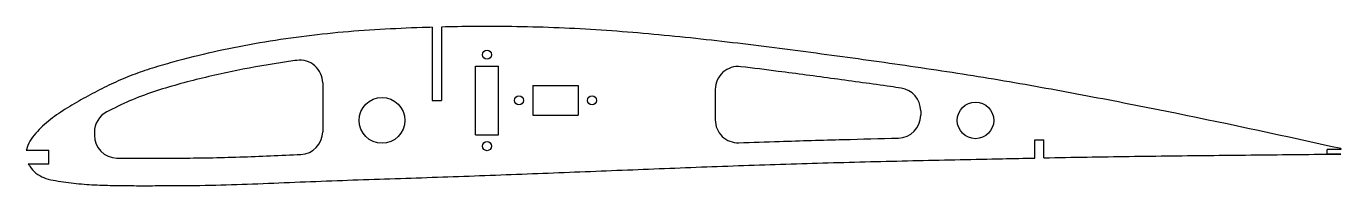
# Model space of a CAD drawing. Header units: millimetres. Extents: x 1 to 289, y -6 to 29.
import ezdxf

# ---------------------------------------------------------------- set-up
doc = ezdxf.new("R2010")
doc.units = ezdxf.units.MM

msp = doc.modelspace()

# ---------------------------------------------------------------- linework, layer by layer
at = {"color": 7, "linetype": 'Continuous', "lineweight": 25}
for p, q in [((90, 28.37), (90, 12.37)), ((92, 28.43), (92, 12.37)), ((99.5, 19.87), (104.5, 19.87)), ((99.5, 4.87), (99.5, 19.87)), ((104.5, 4.87), (104.5, 19.87)), ((66, 16.18), (66, 5.53)), ((112, 15.62), (112, 9.12)), ((112, 15.62), (122, 15.62)), ((122, 15.62), (122, 9.12)), ((152, 14.78), (152, 8.1)), ((90, 12.37), (92, 12.37)), ((112, 9.12), (122, 9.12)), ((197, 10.11), (197, 9.12)), ((16, 5.4), (16, 4.75)), ((99.5, 4.87), (104.5, 4.87)), ((222, -0.23), (222, 3.77)), ((222, 3.77), (224, 3.77)), ((224, -0.19), (224, 3.77)), ((1.08, 1.5), (6, 1.5)), ((6, -1.5), (6, 1.5)), ((286, 0.61), (286, 1.61)), ((289, 1.61), (286, 1.61)), ((289, 0.61), (286, 0.61)), ((289, 1.82), (289, 1.61)), ((1.52, -1.5), (6, -1.5))]:
    msp.add_line(p, q, dxfattribs=at)
for centre, radius in [((102, 22.37), 1), ((79, 8), 5), ((109, 12.37), 1), ((125, 12.37), 1), ((209, 8), 4), ((102, 2.37), 1)]:
    msp.add_circle(centre, radius, dxfattribs=at)
for centre, start, end in [((61, 16.18), 0, 97.7757), ((157, 14.78), 83.1278, 180), ((192, 10.11), 0, 81.789), ((21, 5.4), 117.4704, 180), ((192, 9.12), 271.3461, 0), ((157, 8.1), 180, 272.0063), ((21, 4.75), 180, 269.1427), ((61, 5.53), 272.3042, 0)]:
    msp.add_arc(centre, 5, start, end, dxfattribs=at)
for points, knots in [([(90, 28.37), (89.26, 28.35), (82.36, 28.13), (72.4, 27.59), (60.19, 26.23), (51.08, 24.8), (42.03, 23), (34.58, 21.17), (28.7, 19.45), (24.36, 17.98), (20.17, 16.21), (16.08, 14.14), (12.04, 11.95), (8.14, 9.56), (5.15, 7.32), (3.1, 5.2), (1.81, 3.47), (1.24, 2.18), (1.09, 1.53), (1.08, 1.5)], [0.3457735, 0.3457735, 0.3457735, 0.3457735, 0.3493982, 0.3795273, 0.3945918, 0.4096564, 0.4247209, 0.4397854, 0.4473177, 0.45485, 0.4623823, 0.4699145, 0.4774468, 0.4849791, 0.4925113, 0.4962775, 0.5000436, 0.5038097, 0.5039857, 0.5039857, 0.5039857, 0.5039857]), ([(289, 1.82), (276.96, 4.5), (258.86, 8.4), (234.65, 13.15), (216.45, 16.48), (198.18, 19.37), (179.85, 21.92), (161.5, 24.36), (143.13, 26.47), (124.71, 28.04), (107.66, 28.63), (96.75, 28.54), (92, 28.43)], [0.0179784, 0.0179784, 0.0179784, 0.0179784, 0.0782365, 0.1083656, 0.1384947, 0.1686237, 0.1987528, 0.2288819, 0.259011, 0.2891401, 0.3192691, 0.3425108, 0.3425108, 0.3425108, 0.3425108]), ([(60.32, 21.13), (59.14, 20.97), (57.96, 20.8), (53.11, 20.05), (49.45, 19.38), (42.16, 17.87), (38.53, 17.02), (33.15, 15.55), (31.36, 15.02), (27.82, 13.88), (26.07, 13.25), (22.64, 11.81), (20.96, 11), (19.1, 10.05), (18.9, 9.94), (18.69, 9.84)], [0.02992038, 0.02992038, 0.02992038, 0.02992038, 0.033494, 0.033494, 0.04465867, 0.04465867, 0.05582334, 0.05582334, 0.06140567, 0.06140567, 0.06698801, 0.06698801, 0.07257034, 0.07257034, 0.07325635, 0.07325635, 0.07325635, 0.07325635]), ([(192.71, 15.06), (191.94, 15.17), (191.17, 15.28), (186.31, 15.97), (182.2, 16.54), (173.99, 17.65), (169.88, 18.2), (163.05, 19.08), (160.32, 19.42), (157.6, 19.74)], [0.4882483, 0.4882483, 0.4882483, 0.4882483, 0.5, 0.5, 0.5625, 0.5625, 0.625, 0.625, 0.6665614, 0.6665614, 0.6665614, 0.6665614]), ([(157.18, 3.1), (160.14, 3.21), (163.11, 3.31), (170.73, 3.55), (175.39, 3.69), (184.07, 3.92), (188.09, 4.02), (192.12, 4.12)], [0.710145, 0.710145, 0.710145, 0.710145, 0.75, 0.75, 0.8125, 0.8125, 0.8665468, 0.8665468, 0.8665468, 0.8665468]), ([(20.93, -0.25), (22.88, -0.28), (24.84, -0.28), (29.04, -0.28), (31.29, -0.28), (38.02, -0.24), (42.5, -0.17), (51.47, 0.11), (55.95, 0.32), (60.69, 0.51), (60.95, 0.52), (61.2, 0.53)], [0.01431785, 0.01431785, 0.01431785, 0.01431785, 0.02019106, 0.02019106, 0.02692141, 0.02692141, 0.04038211, 0.04038211, 0.05384282, 0.05384282, 0.05460748, 0.05460748, 0.05460748, 0.05460748]), ([(224, -0.19), (227.14, -0.13), (236.46, 0.05), (251.96, 0.26), (270.47, 0.43), (282.82, 0.59), (289, 0.61)], [0.8763714, 0.8763714, 0.8763714, 0.8763714, 0.8917216, 0.9218507, 0.9519798, 0.9821088, 0.9821088, 0.9821088, 0.9821088]), ([(1.52, -1.5), (1.62, -1.68), (2.07, -2.42), (3.14, -3.6), (4.85, -4.62), (6.93, -5.11), (9.21, -5.45), (12.22, -5.84), (16.02, -6.14), (20.61, -6.26), (25.23, -6.29), (31.4, -6.28), (39.11, -6.24), (48.34, -6.02), (57.58, -5.61), (66.84, -5.24), (76.1, -4.92), (88.44, -4.52), (103.85, -3.97), (122.35, -3.25), (140.86, -2.5), (159.37, -1.8), (177.88, -1.22), (196.4, -0.77), (211.11, -0.46), (219.64, -0.28), (222, -0.23)], [0.5101823, 0.5101823, 0.5101823, 0.5101823, 0.511342, 0.5151081, 0.5188743, 0.5226404, 0.5264065, 0.5301727, 0.5377049, 0.5452372, 0.5527695, 0.5603018, 0.5753663, 0.5904308, 0.6054954, 0.6205599, 0.6356244, 0.650689, 0.6808181, 0.7109471, 0.7410762, 0.7712053, 0.8013344, 0.8314635, 0.8615925, 0.8731173, 0.8731173, 0.8731173, 0.8731173])]:
    msp.add_open_spline(points, degree=3, knots=knots, dxfattribs=at)

doc.saveas('drawing.dxf')
